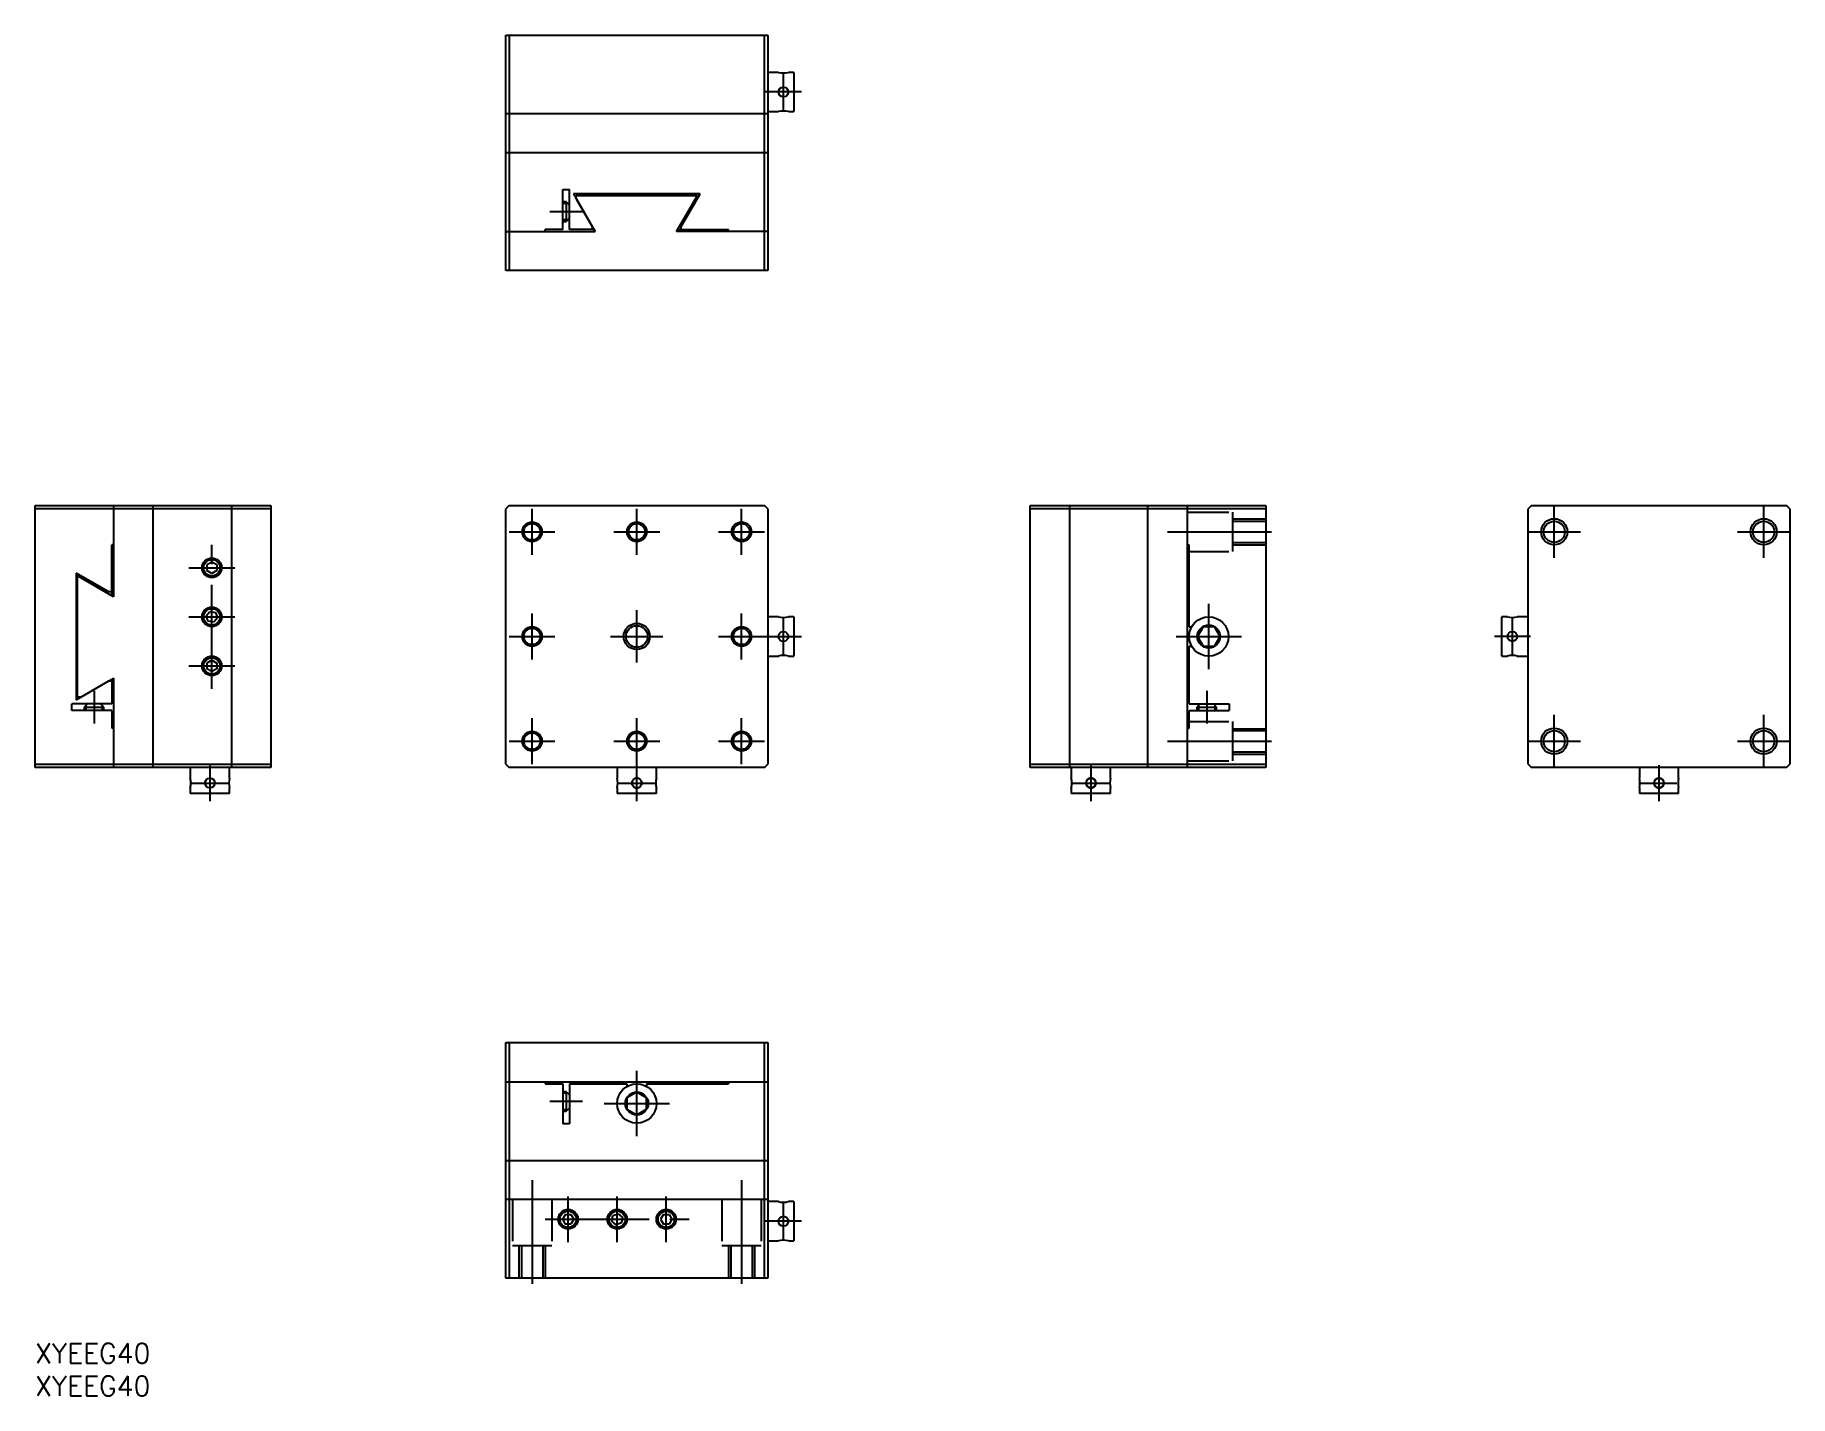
# Model space of a CAD drawing. Extents: x 0 to 268, y -8 to 200.
import ezdxf

# ---------------------------------------------------------------- set-up
doc = ezdxf.new("R2010")
doc.units = 0
doc.header["$LTSCALE"] = 0.5
doc.linetypes.add('CENTER', pattern=[50.8, 31.75, -6.35, 6.35, -6.35])
doc.linetypes.add('DASHED', pattern=[19.05, 12.7, -6.35])
for name, color, linetype in [('MSM_CENTER', 1, 'CENTER'), ('MSM_CONTINUOUS', 7, 'CONTINUOUS'), ('MSM_DASHED', 4, 'DASHED'), ('MSM_NARROW', 5, 'CONTINUOUS'), ('MSM_PART_NUMBER', 7, 'CONTINUOUS')]:
    doc.layers.add(name, color=color, linetype=linetype)
doc.styles.get("Standard").update_dxf_attribs({"font": 'txt.shx', "height": 3, "bigfont": 'bigfont.shx'})

# ---------------------------------------------------------------- blocks, each defined once
blk = doc.blocks.new('*U5')
at = {"layer": 'MSM_PART_NUMBER'}
blk.add_text('XYEEG40', height=3, dxfattribs=at).set_placement((0, -3))
blk = doc.blocks.new('*U6')
at = {"layer": 'MSM_PART_NUMBER'}
blk.add_text('XYEEG40', height=3, dxfattribs=at).set_placement((0, -8))

msp = doc.modelspace()

# ---------------------------------------------------------------- linework, layer by layer
at = {"layer": 'MSM_CENTER'}
for p, q in [((114.322588, 188.55), (114.322588, 194.05)), ((117.072588, 191.3), (111.572588, 191.3)), ((83.622588, 173), (78.622588, 173)), ((75.922588, 120.577412), (75.922588, 127.577412)), ((91.922588, 120.577412), (91.922588, 127.577412)), ((107.922588, 120.577412), (107.922588, 127.577412)), ((232.077412, 120.077412), (232.077412, 128.077412)), ((264.077412, 120.077412), (264.077412, 128.077412)), ((72.422588, 124.077412), (79.422588, 124.077412)), ((88.422588, 124.077412), (95.422588, 124.077412)), ((104.422588, 124.077412), (111.422588, 124.077412)), ((173, 124.077412), (191, 124.077412)), ((228.077412, 124.077412), (236.077412, 124.077412)), ((260.077412, 124.077412), (268.077412, 124.077412)), ((27, 100.077412), (27, 122.077412)), ((23.5, 118.577412), (30.5, 118.577412)), ((179.3, 103.077412), (179.3, 113.077412)), ((23.5, 111.077412), (30.5, 111.077412)), ((75.922588, 104.577412), (75.922588, 111.577412)), ((91.922588, 104.077412), (91.922588, 112.077412)), ((107.922588, 104.577412), (107.922588, 111.577412)), ((114.322588, 105.327412), (114.322588, 110.827412)), ((225.681348, 105.328393), (225.681348, 110.828393)), ((72.422588, 108.077412), (79.422588, 108.077412)), ((87.922588, 108.077412), (95.922588, 108.077412)), ((104.422588, 108.077412), (117.072588, 108.077412)), ((174.3, 108.077412), (184.3, 108.077412)), ((228.431347, 108.077412), (222.931349, 108.077412)), ((23.5, 103.577412), (30.5, 103.577412)), ((9, 99.777412), (9, 94.777412)), ((179, 99.777412), (179, 94.777412)), ((75.922588, 88.577412), (75.922588, 95.577412)), ((91.922588, 82.927411), (91.922588, 95.577412)), ((107.922588, 88.577412), (107.922588, 95.577412)), ((232.077412, 88.077412), (232.077412, 96.077412)), ((264.077412, 88.077412), (264.077412, 96.077412)), ((72.422588, 92.077412), (79.422588, 92.077412)), ((88.422588, 92.077412), (95.422588, 92.077412)), ((104.422588, 92.077412), (111.422588, 92.077412)), ((173, 92.077412), (191, 92.077412)), ((228.077412, 92.077412), (236.077412, 92.077412)), ((260.077412, 92.077412), (268.077412, 92.077412)), ((26.7, 88.427413), (26.7, 82.927411)), ((161.3, 88.427413), (161.3, 82.927411)), ((248.077412, 88.427413), (248.077412, 82.927411)), ((23.949999, 85.677412), (29.450001, 85.677412)), ((89.172587, 85.677412), (94.672589, 85.677412)), ((158.549999, 85.677412), (164.050001, 85.677412)), ((245.327411, 85.677412), (250.827413, 85.677412)), ((91.922588, 31.7), (91.922588, 41.7)), ((83.622588, 37), (78.622588, 37)), ((86.922588, 36.7), (96.922588, 36.7)), ((75.922588, 25), (75.922588, 7)), ((107.922588, 25), (107.922588, 7)), ((81.422588, 15.5), (81.422588, 22.5)), ((88.922588, 15.5), (88.922588, 22.5)), ((96.422588, 15.5), (96.422588, 22.5)), ((114.322588, 15.95), (114.322588, 21.45)), ((77.922588, 19), (99.922588, 19)), ((117.072588, 18.7), (111.572588, 18.7))]:
    msp.add_line(p, q, dxfattribs=at)
at = {"layer": 'MSM_CONTINUOUS'}
for p, q in [((71.922588, 164), (71.922588, 200)), ((71.922588, 200), (111.922588, 200)), ((72.422588, 200), (72.422588, 164)), ((111.422588, 164), (111.422588, 200)), ((111.922588, 200), (111.922588, 164)), ((113.572747, 194.3), (111.922588, 194.3)), ((115.922588, 194.3), (115.072544, 194.3)), ((115.922588, 194.3), (115.922588, 188.3)), ((71.922588, 188), (111.922588, 188)), ((111.922588, 188.3), (113.572631, 188.3)), ((115.072428, 188.3), (115.922588, 188.3)), ((111.922588, 182), (71.922588, 182)), ((80.622588, 176.4), (81.622588, 176.4)), ((80.622588, 170.3), (80.622588, 176.4)), ((81.122588, 174.5), (80.622588, 174.5)), ((81.122588, 174.5), (81.122588, 171.5)), ((81.622588, 174), (81.122588, 174.5)), ((81.622588, 170.3), (81.622588, 176.4)), ((101.616689, 175.75), (82.238486, 175.75)), ((82.238486, 175.75), (82.672588, 174.998114)), ((82.672588, 174.995411), (82.672588, 175.5)), ((82.672588, 175.5), (101.172588, 175.5)), ((82.672588, 174.998114), (85.122588, 170.754589)), ((82.672588, 174.995411), (85.122588, 170.751886)), ((85.922588, 175.5), (85.922588, 175.75)), ((97.922588, 175.5), (97.922588, 175.75)), ((97.998486, 170), (101.172588, 175.497705)), ((98.722588, 170.737269), (101.616689, 175.75)), ((101.172588, 175.497705), (101.172588, 175.5)), ((81.122588, 171.5), (81.622588, 172)), ((71.922588, 170), (85.556689, 170)), ((80.622588, 170.3), (77.922588, 170.3)), ((77.922588, 170), (77.922588, 170.3)), ((80.622588, 171.5), (81.122588, 171.5)), ((85.383484, 170.3), (81.622588, 170.3)), ((85.122588, 170.754589), (85.122588, 170.3)), ((85.122588, 170.751886), (85.556689, 170)), ((111.922588, 170), (97.998486, 170)), ((98.171691, 170.3), (105.922588, 170.3)), ((98.722588, 170.3), (98.722588, 170.737269)), ((105.922588, 170), (105.922588, 170.3)), ((111.922588, 164), (71.922588, 164)), ((0, 88.077412), (0, 128.077412)), ((0, 128.077412), (36, 128.077412)), ((36, 127.577412), (0, 127.577412)), ((12, 128.077412), (12, 114.153311)), ((18, 128.077412), (18, 88.077412)), ((30, 128.077412), (30, 88.077412)), ((36, 128.077412), (36, 88.077412)), ((72.422588, 128.077412), (71.922588, 127.577412)), ((71.922588, 88.577412), (71.922588, 127.577412)), ((72.422588, 128.077412), (111.422588, 128.077412)), ((111.922588, 127.577412), (111.422588, 128.077412)), ((111.922588, 127.577412), (111.922588, 88.577412)), ((152, 128.077412), (188, 128.077412)), ((152, 88.077412), (152, 128.077412)), ((188, 127.577412), (152, 127.577412)), ((158, 128.077412), (158, 88.077412)), ((170, 88.077412), (170, 128.077412)), ((176, 128.077412), (176, 88.077412)), ((188, 128.077412), (188, 88.077412)), ((228.577412, 128.077412), (228.077412, 127.577412)), ((228.077412, 88.577412), (228.077412, 127.577412)), ((228.577412, 128.077412), (267.577412, 128.077412)), ((268.077412, 127.577412), (267.577412, 128.077412)), ((268.077412, 127.577412), (268.077412, 88.577412)), ((12, 122.077412), (11.7, 122.077412)), ((11.7, 114.326516), (11.7, 122.077412)), ((176, 122.077412), (176.3, 122.077412)), ((176.3, 109.577412), (176.3, 122.077412)), ((27, 119.443438), (26.25, 119.010425)), ((26.25, 119.010425), (26.25, 118.1444)), ((27, 117.711387), (26.25, 118.1444)), ((27.75, 119.010425), (27, 119.443438)), ((27.75, 118.1444), (27, 117.711387)), ((27.75, 119.010425), (27.75, 118.1444)), ((11.262731, 114.877412), (6.25, 117.771514)), ((6.25, 117.771514), (6.25, 98.393311)), ((6.5, 98.827412), (6.5, 117.327412)), ((6.502295, 117.327412), (6.5, 117.327412)), ((12, 114.153311), (6.502295, 117.327412)), ((6.5, 114.077412), (6.25, 114.077412)), ((11.7, 114.877412), (11.262731, 114.877412)), ((176.3, 114.326516), (176, 114.153311)), ((26.14979, 111.242165), (26.717575, 111.896092)), ((26.432215, 110.423485), (26.14979, 111.242165)), ((27.282425, 110.258733), (26.432215, 110.423485)), ((26.717575, 111.896092), (27.567785, 111.731339)), ((27.85021, 110.91266), (27.282425, 110.258733)), ((27.567785, 111.731339), (27.85021, 110.91266)), ((113.572752, 111.077412), (111.922588, 111.077412)), ((115.068652, 111.076431), (115.072588, 111.077412)), ((115.922588, 111.077412), (115.072546, 111.077412)), ((115.922588, 111.077412), (115.922588, 105.077412)), ((224.077412, 105.077412), (224.077412, 111.077412)), ((224.92745, 111.077412), (224.077412, 111.077412)), ((226.427412, 111.077412), (226.40497, 111.07188)), ((228.077412, 111.077412), (226.427255, 111.077412)), ((176.3, 109.577412), (176.701924, 109.577412)), ((178.433975, 109.577412), (177.567949, 108.077412)), ((177.567949, 108.077412), (178.433975, 106.577412)), ((180.166025, 109.577412), (178.433975, 109.577412)), ((181.032051, 108.077412), (180.166025, 109.577412)), ((180.166025, 106.577412), (181.032051, 108.077412)), ((111.922588, 105.077412), (113.572588, 105.077412)), ((113.572588, 105.077412), (113.579334, 105.079092)), ((115.072451, 105.077412), (115.922588, 105.077412)), ((176.3, 97.777412), (176.3, 106.577412)), ((176.3, 106.577412), (176.701924, 106.577412)), ((178.433975, 106.577412), (180.166025, 106.577412)), ((224.077412, 105.077412), (224.927549, 105.077412)), ((226.427412, 105.077412), (228.077412, 105.077412)), ((6.5, 102.077412), (6.25, 102.077412)), ((27, 104.443438), (26.25, 104.010425)), ((26.25, 104.010425), (26.25, 103.1444)), ((27, 102.711387), (26.25, 103.1444)), ((27, 104.443438), (27.75, 104.010425)), ((27.75, 103.1444), (27, 102.711387)), ((27.75, 104.010425), (27.75, 103.1444)), ((7.001886, 98.827412), (11.245411, 101.277412)), ((7.004589, 98.827412), (11.248114, 101.277412)), ((11.245411, 101.277412), (11.7, 101.277412)), ((11.248114, 101.277412), (12, 101.711514)), ((11.7, 101.538309), (11.7, 97.777412)), ((12, 101.711514), (12, 88.077412)), ((176, 101.711514), (176.3, 101.538309)), ((11.7, 97.777412), (5.6, 97.777412)), ((5.6, 96.777412), (5.6, 97.777412)), ((11.7, 96.777412), (5.6, 96.777412)), ((6.25, 98.393311), (7.001886, 98.827412)), ((7.004589, 98.827412), (6.5, 98.827412)), ((8, 97.777412), (7.5, 97.277412)), ((7.5, 97.277412), (10.5, 97.277412)), ((7.5, 97.277412), (7.5, 96.777412)), ((10.5, 97.277412), (10, 97.777412)), ((10.5, 96.777412), (10.5, 97.277412)), ((11.7, 96.777412), (11.7, 94.077412)), ((176.3, 97.777412), (182.4, 97.777412)), ((176.3, 94.077412), (176.3, 96.777412)), ((176.3, 96.777412), (182.4, 96.777412)), ((178, 97.777412), (177.5, 97.277412)), ((177.5, 97.277412), (180.5, 97.277412)), ((177.5, 97.277412), (177.5, 96.777412)), ((180.5, 97.277412), (180, 97.777412)), ((180.5, 96.777412), (180.5, 97.277412)), ((182.4, 97.777412), (182.4, 96.777412)), ((12, 94.077412), (11.7, 94.077412)), ((176, 94.077412), (176.3, 94.077412)), ((0, 88.577412), (36, 88.577412)), ((71.922588, 88.577412), (72.422588, 88.077412)), ((111.422588, 88.077412), (111.922588, 88.577412)), ((152, 88.577412), (188, 88.577412)), ((228.077412, 88.577412), (228.577412, 88.077412)), ((267.577412, 88.077412), (268.077412, 88.577412)), ((36, 88.077412), (0, 88.077412)), ((23.7, 88.077412), (23.7, 86.427255)), ((29.7, 86.427375), (29.7, 88.077412)), ((111.422588, 88.077412), (72.422588, 88.077412)), ((88.922588, 88.077412), (88.922588, 86.427412)), ((91.185424, 85.815412), (91.179835, 85.781146)), ((91.192569, 85.849329), (91.185424, 85.815412)), ((91.201254, 85.882783), (91.192569, 85.849329)), ((91.212113, 85.917616), (91.201254, 85.882783)), ((91.224696, 85.951948), (91.212113, 85.917616)), ((91.238945, 85.985666), (91.224696, 85.951948)), ((91.254799, 86.018655), (91.238945, 85.985666)), ((91.272201, 86.050802), (91.254799, 86.018655)), ((91.291092, 86.081993), (91.272201, 86.050802)), ((91.311413, 86.112113), (91.291092, 86.081993)), ((91.332781, 86.140666), (91.311413, 86.112113)), ((91.355549, 86.16823), (91.332781, 86.140666)), ((91.379636, 86.194721), (91.355549, 86.16823)), ((91.40496, 86.22006), (91.379636, 86.194721)), ((91.431438, 86.244163), (91.40496, 86.22006)), ((91.458991, 86.26695), (91.431438, 86.244163)), ((91.487535, 86.288337), (91.458991, 86.26695)), ((91.51639, 86.307872), (91.487535, 86.288337)), ((91.546229, 86.326094), (91.51639, 86.307872)), ((91.576952, 86.342951), (91.546229, 86.326094)), ((91.608458, 86.358388), (91.576952, 86.342951)), ((91.640648, 86.372354), (91.608458, 86.358388)), ((91.67342, 86.384796), (91.640648, 86.372354)), ((91.706676, 86.395662), (91.67342, 86.384796)), ((91.740615, 86.404983), (91.706676, 86.395662)), ((91.77508, 86.412712), (91.740615, 86.404983)), ((91.809948, 86.418831), (91.77508, 86.412712)), ((91.845098, 86.423325), (91.809948, 86.418831)), ((91.880408, 86.426174), (91.845098, 86.423325)), ((91.915755, 86.427363), (91.880408, 86.426174)), ((91.922586, 86.427412), (91.915755, 86.427363)), ((91.951017, 86.426873), (91.922586, 86.427412)), ((91.959388, 86.426509), (91.922588, 86.427412)), ((91.987188, 86.424605), (91.951017, 86.426873)), ((91.996101, 86.423801), (91.959388, 86.426509)), ((92.023304, 86.420563), (91.987188, 86.424605)), ((92.032636, 86.419295), (91.996101, 86.423801)), ((92.059238, 86.414777), (92.023304, 86.420563)), ((92.068905, 86.413001), (92.032636, 86.419295)), ((92.094859, 86.407277), (92.059238, 86.414777)), ((92.104823, 86.404936), (92.068905, 86.413001)), ((92.13004, 86.398093), (92.094859, 86.407277)), ((92.140301, 86.395118), (92.104823, 86.404936)), ((92.164651, 86.387254), (92.13004, 86.398093)), ((92.175255, 86.38357), (92.140301, 86.395118)), ((92.198563, 86.374791), (92.164651, 86.387254)), ((92.2096, 86.370322), (92.175255, 86.38357)), ((92.232043, 86.360575), (92.198563, 86.374791)), ((92.243254, 86.355404), (92.2096, 86.370322)), ((92.264858, 86.344703), (92.232043, 86.360575)), ((92.276135, 86.338853), (92.243254, 86.355404)), ((92.296901, 86.327245), (92.264858, 86.344703)), ((92.308165, 86.320709), (92.276135, 86.338853)), ((92.328068, 86.308268), (92.296901, 86.327245)), ((92.339265, 86.301015), (92.308165, 86.320709)), ((92.358254, 86.287839), (92.328068, 86.308268)), ((92.369362, 86.279818), (92.339265, 86.301015)), ((92.387353, 86.266026), (92.358254, 86.287839)), ((92.398383, 86.25717), (92.369362, 86.279818)), ((92.41526, 86.242898), (92.387353, 86.266026)), ((92.426257, 86.233126), (92.398383, 86.25717)), ((92.441352, 86.219041), (92.41526, 86.242898)), ((92.452918, 86.207742), (92.426257, 86.233126)), ((92.466346, 86.193903), (92.441352, 86.219041)), ((92.478301, 86.181082), (92.452918, 86.207742)), ((92.490171, 86.167573), (92.466346, 86.193903)), ((92.502346, 86.153207), (92.478301, 86.181082)), ((92.512753, 86.140135), (92.490171, 86.167573)), ((92.524993, 86.124187), (92.502346, 86.153207)), ((92.53402, 86.111677), (92.512753, 86.140135)), ((92.54619, 86.09409), (92.524993, 86.124187)), ((92.553899, 86.082286), (92.53402, 86.111677)), ((92.565884, 86.062989), (92.54619, 86.09409)), ((92.572317, 86.052048), (92.553899, 86.082286)), ((92.584029, 86.03096), (92.565884, 86.062989)), ((92.588956, 86.021547), (92.572317, 86.052048)), ((92.60058, 85.998079), (92.584029, 86.03096)), ((92.604204, 85.990192), (92.588956, 86.021547)), ((92.615497, 85.964425), (92.60058, 85.998079)), ((92.618018, 85.958088), (92.604204, 85.990192)), ((92.628746, 85.93008), (92.615497, 85.964425)), ((92.630354, 85.925342), (92.618018, 85.958088)), ((92.640293, 85.895126), (92.628746, 85.93008)), ((92.64117, 85.892058), (92.630354, 85.925342)), ((92.650111, 85.859647), (92.640293, 85.895126)), ((92.65042, 85.858343), (92.64117, 85.892058)), ((92.658177, 85.82373), (92.650111, 85.859647)), ((92.658063, 85.824302), (92.65042, 85.858343)), ((92.664169, 85.789346), (92.658063, 85.824302)), ((92.66447, 85.78746), (92.658177, 85.82373)), ((92.668612, 85.754017), (92.664169, 85.789346)), ((92.668976, 85.750925), (92.66447, 85.78746)), ((94.922588, 86.427248), (94.922588, 88.077412)), ((188, 88.077412), (152, 88.077412)), ((158.3, 88.077412), (158.3, 86.427376)), ((160.561935, 85.810659), (160.556856, 85.778592)), ((160.568399, 85.842494), (160.561935, 85.810659)), ((160.576227, 85.874002), (160.568399, 85.842494)), ((160.585394, 85.905094), (160.576227, 85.874002)), ((160.595564, 85.934834), (160.585394, 85.905094)), ((160.606973, 85.964129), (160.595564, 85.934834)), ((160.619587, 85.992903), (160.606973, 85.964129)), ((160.633372, 86.02108), (160.619587, 85.992903)), ((160.648703, 86.04931), (160.633372, 86.02108)), ((160.665233, 86.076866), (160.648703, 86.04931)), ((160.682915, 86.103678), (160.665233, 86.076866)), ((160.701703, 86.129674), (160.682915, 86.103678)), ((160.721012, 86.15414), (160.701703, 86.129674)), ((160.741334, 86.177798), (160.721012, 86.15414)), ((160.762616, 86.20059), (160.741334, 86.177798)), ((160.784808, 86.22246), (160.762616, 86.20059)), ((160.807915, 86.243406), (160.784808, 86.22246)), ((160.831899, 86.263395), (160.807915, 86.243406)), ((160.856699, 86.282376), (160.831899, 86.263395)), ((160.882256, 86.300301), (160.856699, 86.282376)), ((160.907837, 86.316713), (160.882256, 86.300301)), ((160.934099, 86.332096), (160.907837, 86.316713)), ((160.960976, 86.346411), (160.934099, 86.332096)), ((160.988407, 86.359622), (160.960976, 86.346411)), ((161.0169, 86.371927), (160.988407, 86.359622)), ((161.045923, 86.38306), (161.0169, 86.371927)), ((161.075399, 86.39299), (161.045923, 86.38306)), ((161.105254, 86.401687), (161.075399, 86.39299)), ((161.134619, 86.408949), (161.105254, 86.401687)), ((161.164292, 86.415028), (161.134619, 86.408949)), ((161.194199, 86.41991), (161.164292, 86.415028)), ((161.224263, 86.423578), (161.194199, 86.41991)), ((161.256059, 86.426121), (161.224263, 86.423578)), ((161.28797, 86.42731), (161.256059, 86.426121)), ((161.299999, 86.427412), (161.28797, 86.42731)), ((161.319905, 86.427145), (161.299999, 86.427412)), ((161.35177, 86.425623), (161.319905, 86.427145)), ((161.382601, 86.422847), (161.35177, 86.425623)), ((161.41331, 86.418799), (161.382601, 86.422847)), ((161.443815, 86.413492), (161.41331, 86.418799)), ((161.474035, 86.406941), (161.443815, 86.413492)), ((161.505481, 86.398712), (161.474035, 86.406941)), ((161.536552, 86.389125), (161.505481, 86.398712)), ((161.56716, 86.378212), (161.536552, 86.389125)), ((161.597218, 86.366006), (161.56716, 86.378212)), ((161.625842, 86.352929), (161.597218, 86.366006)), ((161.653898, 86.338661), (161.625842, 86.352929)), ((161.681317, 86.32324), (161.653898, 86.338661)), ((161.708027, 86.306709), (161.681317, 86.32324)), ((161.73439, 86.288805), (161.708027, 86.306709)), ((161.759981, 86.26979), (161.73439, 86.288805)), ((161.784735, 86.249713), (161.759981, 86.26979)), ((161.808587, 86.228628), (161.784735, 86.249713)), ((161.8309, 86.207169), (161.808587, 86.228628)), ((161.852326, 86.184788), (161.8309, 86.207169)), ((161.872814, 86.161541), (161.852326, 86.184788)), ((161.892312, 86.137484), (161.872814, 86.161541)), ((161.910947, 86.11243), (161.892312, 86.137484)), ((161.928544, 86.08659), (161.910947, 86.11243)), ((161.945059, 86.060028), (161.928544, 86.08659)), ((161.960449, 86.032809), (161.945059, 86.060028)), ((161.974323, 86.005719), (161.960449, 86.032809)), ((161.987104, 85.978047), (161.974323, 86.005719)), ((161.998762, 85.949862), (161.987104, 85.978047)), ((162.009262, 85.921232), (161.998762, 85.949862)), ((162.01885, 85.891305), (162.009262, 85.921232)), ((162.027189, 85.860956), (162.01885, 85.891305)), ((162.034256, 85.830267), (162.027189, 85.860956)), ((162.040026, 85.799322), (162.034256, 85.830267)), ((162.044378, 85.769047), (162.040026, 85.799322)), ((164.3, 86.427257), (164.3, 88.077412)), ((267.577412, 88.077412), (228.577412, 88.077412)), ((245.077412, 88.077412), (245.077412, 86.427255)), ((247.338401, 85.805324), (247.334269, 85.778592)), ((247.343494, 85.831888), (247.338401, 85.805324)), ((247.349536, 85.858231), (247.343494, 85.831888)), ((247.359402, 85.894108), (247.349536, 85.858231)), ((247.371031, 85.929447), (247.359402, 85.894108)), ((247.384376, 85.964119), (247.371031, 85.929447)), ((247.396989, 85.992885), (247.384376, 85.964119)), ((247.410785, 86.02108), (247.396989, 85.992885)), ((247.423471, 86.044645), (247.410785, 86.02108)), ((247.436987, 86.067739), (247.423471, 86.044645)), ((247.451307, 86.090319), (247.436987, 86.067739)), ((247.472347, 86.120574), (247.451307, 86.090319)), ((247.49485, 86.149766), (247.472347, 86.120574)), ((247.518736, 86.177793), (247.49485, 86.149766)), ((247.540014, 86.200579), (247.518736, 86.177793)), ((247.56222, 86.22246), (247.540014, 86.200579)), ((247.59123, 86.248487), (247.56222, 86.22246)), ((247.621561, 86.272979), (247.59123, 86.248487)), ((247.650566, 86.294096), (247.621561, 86.272979)), ((247.680579, 86.313825), (247.650566, 86.294096)), ((247.711503, 86.332096), (247.680579, 86.313825)), ((247.738373, 86.346406), (247.711503, 86.332096)), ((247.765819, 86.359622), (247.738373, 86.346406)), ((247.794325, 86.371934), (247.765819, 86.359622)), ((247.823335, 86.383064), (247.794325, 86.371934)), ((247.852373, 86.392852), (247.823335, 86.383064)), ((247.88183, 86.401457), (247.852373, 86.392852)), ((247.91163, 86.408858), (247.88183, 86.401457)), ((247.941697, 86.415031), (247.91163, 86.408858)), ((247.971595, 86.41991), (247.941697, 86.415031)), ((248.001675, 86.423578), (247.971595, 86.41991)), ((248.028155, 86.425792), (248.001675, 86.423578)), ((248.05471, 86.427068), (248.028155, 86.425792)), ((248.077413, 86.427412), (248.05471, 86.427068)), ((248.114213, 86.426509), (248.077412, 86.427412)), ((248.081285, 86.427402), (248.077413, 86.427412)), ((248.117886, 86.426317), (248.081285, 86.427402)), ((248.150925, 86.423801), (248.114213, 86.426509)), ((248.154408, 86.423447), (248.117886, 86.426317)), ((248.18746, 86.419295), (248.150925, 86.423801)), ((248.190712, 86.418805), (248.154408, 86.423447)), ((248.22373, 86.413001), (248.18746, 86.419295)), ((248.221209, 86.413498), (248.190712, 86.418805)), ((248.251448, 86.406941), (248.221209, 86.413498)), ((248.259648, 86.404936), (248.22373, 86.413001)), ((248.283001, 86.398684), (248.251448, 86.406941)), ((248.295126, 86.395118), (248.259648, 86.404936)), ((248.314146, 86.38907), (248.283001, 86.398684)), ((248.33008, 86.38357), (248.295126, 86.395118)), ((248.344508, 86.37824), (248.314146, 86.38907)), ((248.364425, 86.370322), (248.33008, 86.38357)), ((248.374357, 86.366124), (248.344508, 86.37824)), ((248.398079, 86.355404), (248.364425, 86.370322)), ((248.403209, 86.352954), (248.374357, 86.366124)), ((248.43096, 86.338853), (248.398079, 86.355404)), ((248.431461, 86.338585), (248.403209, 86.352954)), ((248.462989, 86.320709), (248.43096, 86.338853)), ((248.458791, 86.323207), (248.431461, 86.338585)), ((248.485439, 86.306709), (248.458791, 86.323207)), ((248.49409, 86.301015), (248.462989, 86.320709)), ((248.507456, 86.291873), (248.485439, 86.306709)), ((248.524187, 86.279818), (248.49409, 86.301015)), ((248.528933, 86.276268), (248.507456, 86.291873)), ((248.553207, 86.25717), (248.524187, 86.279818)), ((248.549832, 86.259924), (248.528933, 86.276268)), ((248.577676, 86.236191), (248.549832, 86.259924)), ((248.581082, 86.233126), (248.553207, 86.25717)), ((248.60434, 86.21112), (248.577676, 86.236191)), ((248.607742, 86.207742), (248.581082, 86.233126)), ((248.629736, 86.184797), (248.60434, 86.21112)), ((248.633126, 86.181082), (248.607742, 86.207742)), ((248.650217, 86.161556), (248.629736, 86.184797)), ((248.65717, 86.153207), (248.633126, 86.181082)), ((248.669725, 86.137484), (248.650217, 86.161556)), ((248.679818, 86.124187), (248.65717, 86.153207)), ((248.69285, 86.106057), (248.669725, 86.137484)), ((248.701015, 86.09409), (248.679818, 86.124187)), ((248.714321, 86.073452), (248.69285, 86.106057)), ((248.720709, 86.062989), (248.701015, 86.09409)), ((248.732555, 86.042495), (248.714321, 86.073452)), ((248.738853, 86.03096), (248.720709, 86.062989)), ((248.749307, 86.01066), (248.732555, 86.042495)), ((248.755404, 85.998079), (248.738853, 86.03096)), ((248.764518, 85.978055), (248.749307, 86.01066)), ((248.770322, 85.964425), (248.755404, 85.998079)), ((248.77617, 85.949878), (248.764518, 85.978055)), ((248.78357, 85.93008), (248.770322, 85.964425)), ((248.786674, 85.921232), (248.77617, 85.949878)), ((248.795118, 85.895126), (248.78357, 85.93008)), ((248.79475, 85.896332), (248.786674, 85.921232)), ((248.801958, 85.871145), (248.79475, 85.896332)), ((248.804936, 85.859647), (248.795118, 85.895126)), ((248.808284, 85.845716), (248.801958, 85.871145)), ((248.813001, 85.82373), (248.804936, 85.859647)), ((248.815541, 85.810313), (248.808284, 85.845716)), ((248.819295, 85.78746), (248.813001, 85.82373)), ((248.821092, 85.774562), (248.815541, 85.810313)), ((248.823801, 85.750925), (248.819295, 85.78746)), ((251.077412, 86.427412), (251.077412, 88.077412)), ((23.7, 84.92745), (23.7, 84.077412)), ((29.7, 84.077412), (23.7, 84.077412)), ((29.7, 84.077412), (29.7, 84.92757)), ((88.922588, 84.927549), (88.922588, 84.077412)), ((94.922588, 84.077412), (88.922588, 84.077412)), ((91.173399, 85.712031), (91.172588, 85.677412)), ((91.172588, 85.677412), (91.173442, 85.642019)), ((91.175821, 85.746647), (91.173399, 85.712031)), ((91.173442, 85.642019), (91.175989, 85.606609)), ((91.179835, 85.781146), (91.175821, 85.746647)), ((91.175989, 85.606609), (91.180206, 85.571306)), ((91.180206, 85.571306), (91.186071, 85.53623)), ((91.186071, 85.53623), (91.193562, 85.501504)), ((91.193562, 85.501504), (91.202654, 85.467251)), ((91.202654, 85.467251), (91.213326, 85.433593)), ((91.213326, 85.433593), (91.225581, 85.400542)), ((91.225581, 85.400542), (91.239415, 85.368045)), ((91.239415, 85.368045), (91.254771, 85.336201)), ((91.254771, 85.336201), (91.271593, 85.305109)), ((91.271593, 85.305109), (91.289822, 85.274869)), ((91.289822, 85.274869), (91.309402, 85.24558)), ((91.309402, 85.24558), (91.330275, 85.21734)), ((91.330275, 85.21734), (91.352918, 85.189609)), ((91.352918, 85.189609), (91.376931, 85.16293)), ((91.376931, 85.16293), (91.40223, 85.137383)), ((91.40223, 85.137383), (91.428729, 85.113049)), ((91.428729, 85.113049), (91.45634, 85.090006)), ((91.45634, 85.090006), (91.48498, 85.068335)), ((91.48498, 85.068335), (91.514561, 85.048116)), ((91.514561, 85.048116), (91.54554, 85.029102)), ((91.54554, 85.029102), (91.577532, 85.011562)), ((91.577532, 85.011562), (91.610419, 84.995551)), ((91.610419, 84.995551), (91.644082, 84.981122)), ((91.644082, 84.981122), (91.678404, 84.968332)), ((91.678404, 84.968332), (91.713267, 84.957234)), ((91.713267, 84.957234), (91.748552, 84.947884)), ((91.748552, 84.947884), (91.783551, 84.940432)), ((91.783551, 84.940432), (91.818994, 84.934657)), ((91.818994, 84.934657), (91.85475, 84.930566)), ((91.85475, 84.930566), (91.890691, 84.92817)), ((91.890691, 84.92817), (91.92259, 84.927412)), ((91.922588, 84.927412), (91.959388, 84.928316)), ((91.92259, 84.927412), (91.926687, 84.927478)), ((91.926687, 84.927478), (91.962608, 84.928501)), ((91.959388, 84.928316), (91.996101, 84.931024)), ((91.962608, 84.928501), (91.998325, 84.931246)), ((91.996101, 84.931024), (92.032636, 84.93553)), ((91.998325, 84.931246), (92.03307, 84.935612)), ((92.032636, 84.93553), (92.068905, 84.941823)), ((92.03307, 84.935612), (92.067654, 84.941624)), ((92.067654, 84.941624), (92.101962, 84.949249)), ((92.068905, 84.941823), (92.104823, 84.949889)), ((92.101962, 84.949249), (92.135882, 84.958453)), ((92.104823, 84.949889), (92.140301, 84.959707)), ((92.135882, 84.958453), (92.169301, 84.969203)), ((92.140301, 84.959707), (92.175255, 84.971254)), ((92.169301, 84.969203), (92.202105, 84.981464)), ((92.175255, 84.971254), (92.2096, 84.984503)), ((92.202105, 84.981464), (92.234181, 84.995203)), ((92.2096, 84.984503), (92.243254, 84.99942)), ((92.234181, 84.995203), (92.265829, 85.010582)), ((92.243254, 84.99942), (92.276135, 85.015971)), ((92.265829, 85.010582), (92.296777, 85.027475)), ((92.276135, 85.015971), (92.308165, 85.034116)), ((92.296777, 85.027475), (92.326931, 85.045816)), ((92.308165, 85.034116), (92.339265, 85.05381)), ((92.326931, 85.045816), (92.3562, 85.06554)), ((92.339265, 85.05381), (92.369362, 85.075007)), ((92.3562, 85.06554), (92.384493, 85.086583)), ((92.369362, 85.075007), (92.398383, 85.097655)), ((92.384493, 85.086583), (92.411716, 85.108879)), ((92.398383, 85.097655), (92.426257, 85.121699)), ((92.411716, 85.108879), (92.43778, 85.132365)), ((92.426257, 85.121699), (92.452918, 85.147082)), ((92.43778, 85.132365), (92.46335, 85.157748)), ((92.452918, 85.147082), (92.478301, 85.173743)), ((92.46335, 85.157748), (92.487731, 85.184418)), ((92.478301, 85.173743), (92.502346, 85.201617)), ((92.487731, 85.184418), (92.510849, 85.21228)), ((92.502346, 85.201617), (92.524993, 85.230638)), ((92.510849, 85.21228), (92.532631, 85.241239)), ((92.524993, 85.230638), (92.54619, 85.260735)), ((92.532631, 85.241239), (92.553002, 85.2712)), ((92.54619, 85.260735), (92.565884, 85.291835)), ((92.553002, 85.2712), (92.571888, 85.302067)), ((92.565884, 85.291835), (92.584029, 85.323865)), ((92.571888, 85.302067), (92.589215, 85.333745)), ((92.584029, 85.323865), (92.60058, 85.356746)), ((92.589215, 85.333745), (92.605048, 85.366416)), ((92.60058, 85.356746), (92.615497, 85.3904)), ((92.605048, 85.366416), (92.619318, 85.399951)), ((92.615497, 85.3904), (92.628746, 85.424745)), ((92.619318, 85.399951), (92.631983, 85.434227)), ((92.628746, 85.424745), (92.640293, 85.459699)), ((92.631983, 85.434227), (92.643, 85.469118)), ((92.640293, 85.459699), (92.650111, 85.495177)), ((92.643, 85.469118), (92.652326, 85.504499)), ((92.650111, 85.495177), (92.658177, 85.531095)), ((92.652326, 85.504499), (92.659918, 85.540245)), ((92.658177, 85.531095), (92.66447, 85.567364)), ((92.659918, 85.540245), (92.665731, 85.576233)), ((92.66447, 85.567364), (92.668976, 85.603899)), ((92.665731, 85.576233), (92.669668, 85.611518)), ((92.671387, 85.718443), (92.668612, 85.754017)), ((92.671684, 85.714213), (92.668976, 85.750925)), ((92.668976, 85.603899), (92.671684, 85.640612)), ((92.669668, 85.611518), (92.67192, 85.647066)), ((92.672492, 85.68275), (92.671387, 85.718443)), ((92.672588, 85.677412), (92.671684, 85.714213)), ((92.671684, 85.640612), (92.672588, 85.677412)), ((92.67192, 85.647066), (92.672492, 85.68275)), ((94.922588, 84.077412), (94.922588, 84.927454)), ((158.3, 84.927568), (158.3, 84.077412)), ((164.3, 84.077412), (158.3, 84.077412)), ((160.551075, 85.717471), (160.550061, 85.686762)), ((160.550061, 85.686762), (160.550304, 85.656064)), ((160.550304, 85.656064), (160.551873, 85.624484)), ((160.553342, 85.748108), (160.551075, 85.717471)), ((160.551873, 85.624484), (160.554774, 85.592975)), ((160.556856, 85.778592), (160.553342, 85.748108)), ((160.554774, 85.592975), (160.558995, 85.561625)), ((160.558995, 85.561625), (160.564525, 85.530523)), ((160.564525, 85.530523), (160.571033, 85.501051)), ((160.571033, 85.501051), (160.578723, 85.471856)), ((160.578723, 85.471856), (160.587573, 85.443009)), ((160.587573, 85.443009), (160.597561, 85.414583)), ((160.597561, 85.414583), (160.609005, 85.385826)), ((160.609005, 85.385826), (160.621629, 85.357559)), ((160.621629, 85.357559), (160.635396, 85.329852)), ((160.635396, 85.329852), (160.650271, 85.302777)), ((160.650271, 85.302777), (160.666113, 85.276559)), ((160.666113, 85.276559), (160.683018, 85.251)), ((160.683018, 85.251), (160.700943, 85.226162)), ((160.700943, 85.226162), (160.719844, 85.202103)), ((160.719844, 85.202103), (160.740271, 85.178213)), ((160.740271, 85.178213), (160.761698, 85.155182)), ((160.761698, 85.155182), (160.784068, 85.133068)), ((160.784068, 85.133068), (160.807327, 85.111927)), ((160.807327, 85.111927), (160.831379, 85.091844)), ((160.831379, 85.091844), (160.856277, 85.072761)), ((160.856277, 85.072761), (160.881959, 85.054726)), ((160.881959, 85.054726), (160.908363, 85.037787)), ((160.908363, 85.037787), (160.936277, 85.021515)), ((160.936277, 85.021515), (160.964912, 85.006437)), ((160.964912, 85.006437), (160.994187, 84.992595)), ((160.994187, 84.992595), (161.024024, 84.980033)), ((161.024024, 84.980033), (161.053285, 84.969156)), ((161.053285, 84.969156), (161.083019, 84.95949)), ((161.083019, 84.95949), (161.113146, 84.951064)), ((161.113146, 84.951064), (161.143588, 84.943903)), ((161.143588, 84.943903), (161.175265, 84.937861)), ((161.175265, 84.937861), (161.207217, 84.933179)), ((161.207217, 84.933179), (161.23935, 84.929872)), ((161.23935, 84.929872), (161.271571, 84.927951)), ((161.271571, 84.927951), (161.300001, 84.927412)), ((161.300001, 84.927412), (161.302055, 84.927418)), ((161.302055, 84.927418), (161.332562, 84.928124)), ((161.332562, 84.928124), (161.363013, 84.930067)), ((161.363013, 84.930067), (161.393326, 84.933242)), ((161.393326, 84.933242), (161.424359, 84.937797)), ((161.424359, 84.937797), (161.455189, 84.943649)), ((161.455189, 84.943649), (161.485735, 84.950777)), ((161.485735, 84.950777), (161.515912, 84.959163)), ((161.515912, 84.959163), (161.544717, 84.968462)), ((161.544717, 84.968462), (161.57313, 84.978918)), ((161.57313, 84.978918), (161.601082, 84.990502)), ((161.601082, 84.990502), (161.628504, 85.003183)), ((161.628504, 85.003183), (161.656111, 85.017351)), ((161.656111, 85.017351), (161.683115, 85.032652)), ((161.683115, 85.032652), (161.709451, 85.049044)), ((161.709451, 85.049044), (161.735053, 85.066488)), ((161.735053, 85.066488), (161.759811, 85.0849)), ((161.759811, 85.0849), (161.783803, 85.104326)), ((161.783803, 85.104326), (161.806973, 85.124714)), ((161.806973, 85.124714), (161.829263, 85.146018)), ((161.829263, 85.146018), (161.851241, 85.168856)), ((161.851241, 85.168856), (161.872254, 85.192625)), ((161.872254, 85.192625), (161.89225, 85.217264)), ((161.89225, 85.217264), (161.911175, 85.242711)), ((161.911175, 85.242711), (161.928834, 85.268678)), ((161.928834, 85.268678), (161.945413, 85.295398)), ((161.945413, 85.295398), (161.960869, 85.322802)), ((161.960869, 85.322802), (161.975158, 85.350822)), ((161.975158, 85.350822), (161.988638, 85.380305)), ((161.988638, 85.380305), (162.000851, 85.410392)), ((162.000851, 85.410392), (162.011762, 85.441)), ((162.011762, 85.441), (162.021334, 85.472042)), ((162.021334, 85.472042), (162.029961, 85.505206)), ((162.029961, 85.505206), (162.037072, 85.538768)), ((162.037072, 85.538768), (162.042643, 85.572619)), ((162.042643, 85.572619), (162.046724, 85.607408)), ((162.047497, 85.738584), (162.044378, 85.769047)), ((162.046724, 85.607408), (162.049179, 85.642379)), ((162.049373, 85.708012), (162.047497, 85.738584)), ((162.049179, 85.642379), (162.05, 85.677412)), ((162.05, 85.677412), (162.049373, 85.708012)), ((164.3, 84.077412), (164.3, 84.927449)), ((245.077412, 84.92745), (245.077412, 84.077412)), ((251.077412, 84.077412), (245.077412, 84.077412)), ((247.328482, 85.717461), (247.327424, 85.681177)), ((247.327424, 85.681177), (247.328121, 85.64486)), ((247.328121, 85.64486), (247.330571, 85.608648)), ((247.33075, 85.74809), (247.328482, 85.717461)), ((247.330571, 85.608648), (247.333446, 85.582474)), ((247.334269, 85.778592), (247.33075, 85.74809)), ((247.333446, 85.582474), (247.337238, 85.556415)), ((247.337238, 85.556415), (247.341937, 85.530523)), ((247.341937, 85.530523), (247.348447, 85.501035)), ((247.348447, 85.501035), (247.356133, 85.471848)), ((247.356133, 85.471848), (247.365111, 85.442629)), ((247.365111, 85.442629), (247.375274, 85.413793)), ((247.375274, 85.413793), (247.386593, 85.385412)), ((247.386593, 85.385412), (247.399038, 85.357557)), ((247.399038, 85.357557), (247.4128, 85.329863)), ((247.4128, 85.329863), (247.427683, 85.302777)), ((247.427683, 85.302777), (247.443532, 85.276544)), ((247.443532, 85.276544), (247.460431, 85.250992)), ((247.460431, 85.250992), (247.481697, 85.221758)), ((247.481697, 85.221758), (247.504351, 85.193576)), ((247.504351, 85.193576), (247.528316, 85.166538)), ((247.528316, 85.166538), (247.555812, 85.138495)), ((247.555812, 85.138495), (247.58474, 85.111927)), ((247.58474, 85.111927), (247.602644, 85.096813)), ((247.602644, 85.096813), (247.621016, 85.082263)), ((247.621016, 85.082263), (247.642149, 85.066639)), ((247.642149, 85.066639), (247.66383, 85.051754)), ((247.66383, 85.051754), (247.686022, 85.037636)), ((247.686022, 85.037636), (247.713748, 85.021479)), ((247.713748, 85.021479), (247.742158, 85.006514)), ((247.742158, 85.006514), (247.771501, 84.992637)), ((247.771501, 84.992637), (247.801437, 84.980033)), ((247.801437, 84.980033), (247.830716, 84.969147)), ((247.830716, 84.969147), (247.860441, 84.959482)), ((247.860441, 84.959482), (247.896084, 84.949665)), ((247.896084, 84.949665), (247.932212, 84.941604)), ((247.932212, 84.941604), (247.96869, 84.935335)), ((247.96869, 84.935335), (247.995352, 84.931916)), ((247.995352, 84.931916), (248.022134, 84.929453)), ((248.022134, 84.929453), (248.048983, 84.927951)), ((248.048983, 84.927951), (248.077413, 84.927412)), ((248.077412, 84.927412), (248.114213, 84.928316)), ((248.077413, 84.927412), (248.079485, 84.927415)), ((248.079485, 84.927415), (248.109984, 84.92812)), ((248.109984, 84.92812), (248.145939, 84.930552)), ((248.114213, 84.928316), (248.150925, 84.931024)), ((248.145939, 84.930552), (248.181749, 84.934708)), ((248.150925, 84.931024), (248.18746, 84.93553)), ((248.181749, 84.934708), (248.217283, 84.94057)), ((248.18746, 84.93553), (248.22373, 84.941823)), ((248.217283, 84.94057), (248.242849, 84.945887)), ((248.22373, 84.941823), (248.259648, 84.949889)), ((248.242849, 84.945887), (248.268212, 84.952089)), ((248.259648, 84.949889), (248.295126, 84.959707)), ((248.268212, 84.952089), (248.293324, 84.959163)), ((248.293324, 84.959163), (248.322145, 84.968466)), ((248.295126, 84.959707), (248.33008, 84.971254)), ((248.322145, 84.968466), (248.35055, 84.978917)), ((248.33008, 84.971254), (248.364425, 84.984503)), ((248.35055, 84.978917), (248.378859, 84.990662)), ((248.364425, 84.984503), (248.398079, 84.99942)), ((248.378859, 84.990662), (248.40667, 85.003555)), ((248.398079, 84.99942), (248.43096, 85.015971)), ((248.40667, 85.003555), (248.433916, 85.017563)), ((248.43096, 85.015971), (248.462989, 85.034116)), ((248.433916, 85.017563), (248.46053, 85.032648)), ((248.46053, 85.032648), (248.486853, 85.049035)), ((248.462989, 85.034116), (248.49409, 85.05381)), ((248.486853, 85.049035), (248.512465, 85.066488)), ((248.49409, 85.05381), (248.524187, 85.075007)), ((248.512465, 85.066488), (248.537238, 85.084909)), ((248.524187, 85.075007), (248.553207, 85.097655)), ((248.537238, 85.084909), (248.561225, 85.104328)), ((248.553207, 85.097655), (248.581082, 85.121699)), ((248.561225, 85.104328), (248.588482, 85.128499)), ((248.581082, 85.121699), (248.607742, 85.147082)), ((248.588482, 85.128499), (248.614545, 85.153976)), ((248.607742, 85.147082), (248.633126, 85.173743)), ((248.614545, 85.153976), (248.639328, 85.180672)), ((248.633126, 85.173743), (248.65717, 85.201617)), ((248.639328, 85.180672), (248.656467, 85.200763)), ((248.656467, 85.200763), (248.672897, 85.221455)), ((248.65717, 85.201617), (248.679818, 85.230638)), ((248.672897, 85.221455), (248.688588, 85.242711)), ((248.679818, 85.230638), (248.701015, 85.260735)), ((248.688588, 85.242711), (248.706211, 85.268619)), ((248.701015, 85.260735), (248.720709, 85.291835)), ((248.706211, 85.268619), (248.722744, 85.295252)), ((248.720709, 85.291835), (248.738853, 85.323865)), ((248.722744, 85.295252), (248.738307, 85.322845)), ((248.738307, 85.322845), (248.752699, 85.351088)), ((248.738853, 85.323865), (248.755404, 85.356746)), ((248.752699, 85.351088), (248.766081, 85.380368)), ((248.755404, 85.356746), (248.770322, 85.3904)), ((248.766081, 85.380368), (248.778201, 85.410215)), ((248.770322, 85.3904), (248.78357, 85.424745)), ((248.778201, 85.410215), (248.789142, 85.440895)), ((248.78357, 85.424745), (248.795118, 85.459699)), ((248.789142, 85.440895), (248.798747, 85.472042)), ((248.795118, 85.459699), (248.804936, 85.495177)), ((248.798747, 85.472042), (248.807393, 85.505292)), ((248.804936, 85.495177), (248.813001, 85.531095)), ((248.807393, 85.505292), (248.814517, 85.538943)), ((248.813001, 85.531095), (248.819295, 85.567364)), ((248.814517, 85.538943), (248.820092, 85.572882)), ((248.819295, 85.567364), (248.823801, 85.603899)), ((248.820092, 85.572882), (248.824153, 85.607585)), ((248.824913, 85.738592), (248.821092, 85.774562)), ((248.826509, 85.714213), (248.823801, 85.750925)), ((248.823801, 85.603899), (248.826509, 85.640612)), ((248.824153, 85.607585), (248.826596, 85.642468)), ((248.826787, 85.70803), (248.824913, 85.738592)), ((248.827412, 85.677412), (248.826509, 85.714213)), ((248.826509, 85.640612), (248.827412, 85.677412)), ((248.826596, 85.642468), (248.827412, 85.677412)), ((248.827412, 85.677412), (248.826787, 85.70803)), ((251.077412, 84.927412), (251.07714, 84.928503)), ((251.077412, 84.077412), (251.077412, 84.927549)), ((71.922588, 46), (111.922588, 46)), ((71.922588, 10), (71.922588, 46)), ((72.422588, 46), (72.422588, 10)), ((111.422588, 10), (111.422588, 46)), ((111.922588, 46), (111.922588, 10)), ((71.922588, 40), (111.922588, 40)), ((77.922588, 40), (77.922588, 39.7)), ((77.922588, 39.7), (80.622588, 39.7)), ((80.622588, 39.7), (80.622588, 33.6)), ((81.122588, 38.5), (80.622588, 38.5)), ((81.122588, 38.5), (81.122588, 35.5)), ((81.622588, 38), (81.122588, 38.5)), ((81.622588, 39.7), (81.622588, 33.6)), ((81.622588, 39.7), (90.422588, 39.7)), ((85.556689, 40), (85.383484, 39.7)), ((90.422588, 39.7), (90.422588, 39.298076)), ((91.922588, 38.432051), (90.422588, 37.566025)), ((90.422588, 37.566025), (90.422588, 35.833975)), ((93.422588, 37.566025), (91.922588, 38.432051)), ((93.422588, 39.7), (93.422588, 39.298076)), ((93.422588, 39.7), (105.922588, 39.7)), ((93.422588, 35.833975), (93.422588, 37.566025)), ((98.171691, 39.7), (97.998486, 40)), ((105.922588, 40), (105.922588, 39.7)), ((80.622588, 35.5), (81.122588, 35.5)), ((81.122588, 35.5), (81.622588, 36)), ((90.422588, 35.833975), (91.922588, 34.967949)), ((91.922588, 34.967949), (93.422588, 35.833975)), ((81.622588, 33.6), (80.622588, 33.6)), ((71.922588, 28), (111.922588, 28)), ((111.922588, 22), (71.922588, 22)), ((113.572627, 21.7), (111.922588, 21.7)), ((115.072588, 21.7), (115.072215, 21.699907)), ((115.922588, 21.7), (115.072529, 21.7)), ((115.922588, 21.7), (115.922588, 15.7)), ((80.989575, 19.75), (80.556562, 19)), ((80.556562, 19), (80.989575, 18.25)), ((80.989575, 19.75), (81.8556, 19.75)), ((81.8556, 19.75), (82.288613, 19)), ((82.288613, 19), (81.8556, 18.25)), ((88.103908, 18.717575), (88.268661, 19.567785)), ((88.268661, 19.567785), (89.08734, 19.85021)), ((89.08734, 19.85021), (89.741267, 19.282425)), ((89.741267, 19.282425), (89.576515, 18.432215)), ((95.989575, 19.75), (95.556562, 19)), ((95.556562, 19), (95.989575, 18.25)), ((95.989575, 19.75), (96.8556, 19.75)), ((96.8556, 19.75), (97.288613, 19)), ((97.288613, 19), (96.8556, 18.25)), ((81.8556, 18.25), (80.989575, 18.25)), ((88.757835, 18.14979), (88.103908, 18.717575)), ((89.576515, 18.432215), (88.757835, 18.14979)), ((96.8556, 18.25), (95.989575, 18.25)), ((111.922588, 15.7), (113.572646, 15.7)), ((115.072548, 15.7), (115.922588, 15.7)), ((111.922588, 10), (71.922588, 10))]:
    msp.add_line(p, q, dxfattribs=at)
for centre, radius in [((114.322588, 191.3), 0.75), ((75.922588, 124.077412), 1.25), ((91.922588, 124.077412), 1.25), ((107.922588, 124.077412), 1.25), ((232.077412, 124.077412), 1.621), ((264.077412, 124.077412), 1.621), ((27, 118.577412), 1.5), ((27, 111.077412), 1.5), ((179.3, 108.077412), 3), ((75.922588, 108.077412), 1.25), ((91.922588, 108.077412), 1.65), ((107.922588, 108.077412), 1.25), ((114.322588, 108.077412), 0.75), ((179.3, 108.077412), 1.75), ((225.681348, 108.078393), 0.75), ((27, 103.577412), 1.5), ((75.922588, 92.077412), 1.25), ((91.922588, 92.077412), 1.25), ((107.922588, 92.077412), 1.25), ((232.077412, 92.077412), 1.621), ((264.077412, 92.077412), 1.621), ((26.7, 85.677412), 0.750001), ((91.922588, 85.677412), 0.750001), ((161.3, 85.677412), 0.750001), ((248.077412, 85.677412), 0.750001), ((91.922588, 36.7), 3), ((91.922588, 36.7), 1.75), ((81.422588, 19), 1.5), ((88.922588, 19), 1.5), ((96.422588, 19), 1.5), ((114.322588, 18.7), 0.75)]:
    msp.add_circle(centre, radius, dxfattribs=at)
for centre, radius, start, end in [((114.322526, 197.204626), 2.999877, 255.523101, 284.401716), ((114.322588, 185.394534), 3.000705, 75.525965, 104.474035), ((91.922588, 173.3), 3, 125.247507, 132.833428), ((91.922588, 173.3), 3, 47.166572, 54.752493), ((8.7, 108.077412), 3, 137.166572, 144.752493), ((114.322526, 113.982038), 2.999877, 255.523101, 284.401716), ((225.681286, 113.983019), 2.999877, 255.523101, 284.401716), ((8.7, 108.077412), 3, 215.247507, 222.833428), ((114.322588, 102.171946), 3.000705, 75.525965, 104.474035), ((225.681348, 102.172927), 3.000705, 75.525965, 104.474035), ((20.794534, 85.677412), 3.000705, 345.525965, 14.474035), ((32.605089, 85.677412), 3.00034, 165.524165, 194.475835), ((86.017122, 85.677412), 3.000705, 345.525965, 14.474035), ((97.827677, 85.677412), 3.00034, 165.524165, 194.475835), ((155.394534, 85.677412), 3.000705, 345.525965, 14.474035), ((161.3, 85.677412), 0.75, 270, 90), ((167.205089, 85.677412), 3.00034, 165.524165, 194.475835), ((242.171946, 85.677412), 3.000705, 345.525965, 14.474035), ((253.982501, 85.677412), 3.00034, 165.524165, 194.475835), ((114.322526, 24.604626), 2.999877, 255.523101, 284.401716), ((114.322588, 12.794534), 3.000705, 75.525965, 104.474035)]:
    msp.add_arc(centre, radius, start, end, dxfattribs=at)
at = {"layer": 'MSM_DASHED'}
for p, q in [((176, 127.077412), (183, 127.077412)), ((183, 121.077412), (183, 127.077412)), ((183, 126.077412), (188, 126.077412)), ((183, 125.698412), (188, 125.698412)), ((176, 121.077412), (183, 121.077412)), ((183, 122.456412), (188, 122.456412)), ((183, 122.077412), (188, 122.077412)), ((176, 95.077412), (183, 95.077412)), ((183, 89.077412), (183, 95.077412)), ((183, 93.976121), (188, 93.976121)), ((183, 93.698412), (188, 93.698412)), ((176, 89.077412), (183, 89.077412)), ((183, 90.456412), (188, 90.456412)), ((183, 90.077412), (188, 90.077412)), ((72.922588, 22), (72.922588, 15)), ((78.922588, 22), (78.922588, 15)), ((104.922588, 22), (104.922588, 15)), ((110.922588, 22), (110.922588, 15)), ((72.922588, 15), (78.922588, 15)), ((73.922588, 15), (73.922588, 10)), ((74.301588, 15), (74.301588, 10)), ((77.543588, 15), (77.543588, 10)), ((77.922588, 15), (77.922588, 10)), ((104.922588, 15), (110.922588, 15)), ((105.922588, 15), (105.922588, 10)), ((106.301588, 15), (106.301588, 10)), ((109.543588, 15), (109.543588, 10)), ((109.922588, 15), (109.922588, 10))]:
    msp.add_line(p, q, dxfattribs=at)
at = {"layer": 'MSM_NARROW'}
for p, q in [((81.372688, 174.24995), (80.622588, 174.24995)), ((81.372488, 171.74995), (80.622588, 171.74995)), ((7.75005, 97.527512), (7.75005, 96.777412)), ((10.25005, 97.527312), (10.25005, 96.777412)), ((177.75005, 97.527512), (177.75005, 96.777412)), ((180.25005, 97.527312), (180.25005, 96.777412)), ((81.372688, 38.24995), (80.622588, 38.24995)), ((81.372488, 35.74995), (80.622588, 35.74995))]:
    msp.add_line(p, q, dxfattribs=at)
for centre, radius in [((232.077412, 124.077412), 2), ((264.077412, 124.077412), 2), ((75.922588, 124.077412), 1.5), ((91.922588, 124.077412), 1.5), ((107.922588, 124.077412), 1.5), ((27, 118.577412), 1.25), ((27, 111.077412), 1.25), ((91.922588, 108.077412), 2), ((75.922588, 108.077412), 1.5), ((107.922588, 108.077412), 1.5), ((27, 103.577412), 1.25), ((232.077412, 92.077412), 2), ((264.077412, 92.077412), 2), ((75.922588, 92.077412), 1.5), ((91.922588, 92.077412), 1.5), ((107.922588, 92.077412), 1.5), ((81.422588, 19), 1.25), ((88.922588, 19), 1.25), ((96.422588, 19), 1.25)]:
    msp.add_circle(centre, radius, dxfattribs=at)

# ---------------------------------------------------------------- block references
at = {"layer": 'MSM_CONTINUOUS'}
for name in ['*U5', '*U6']:
    msp.add_blockref(name, (0, 0), dxfattribs=at)

doc.saveas('drawing.dxf')
